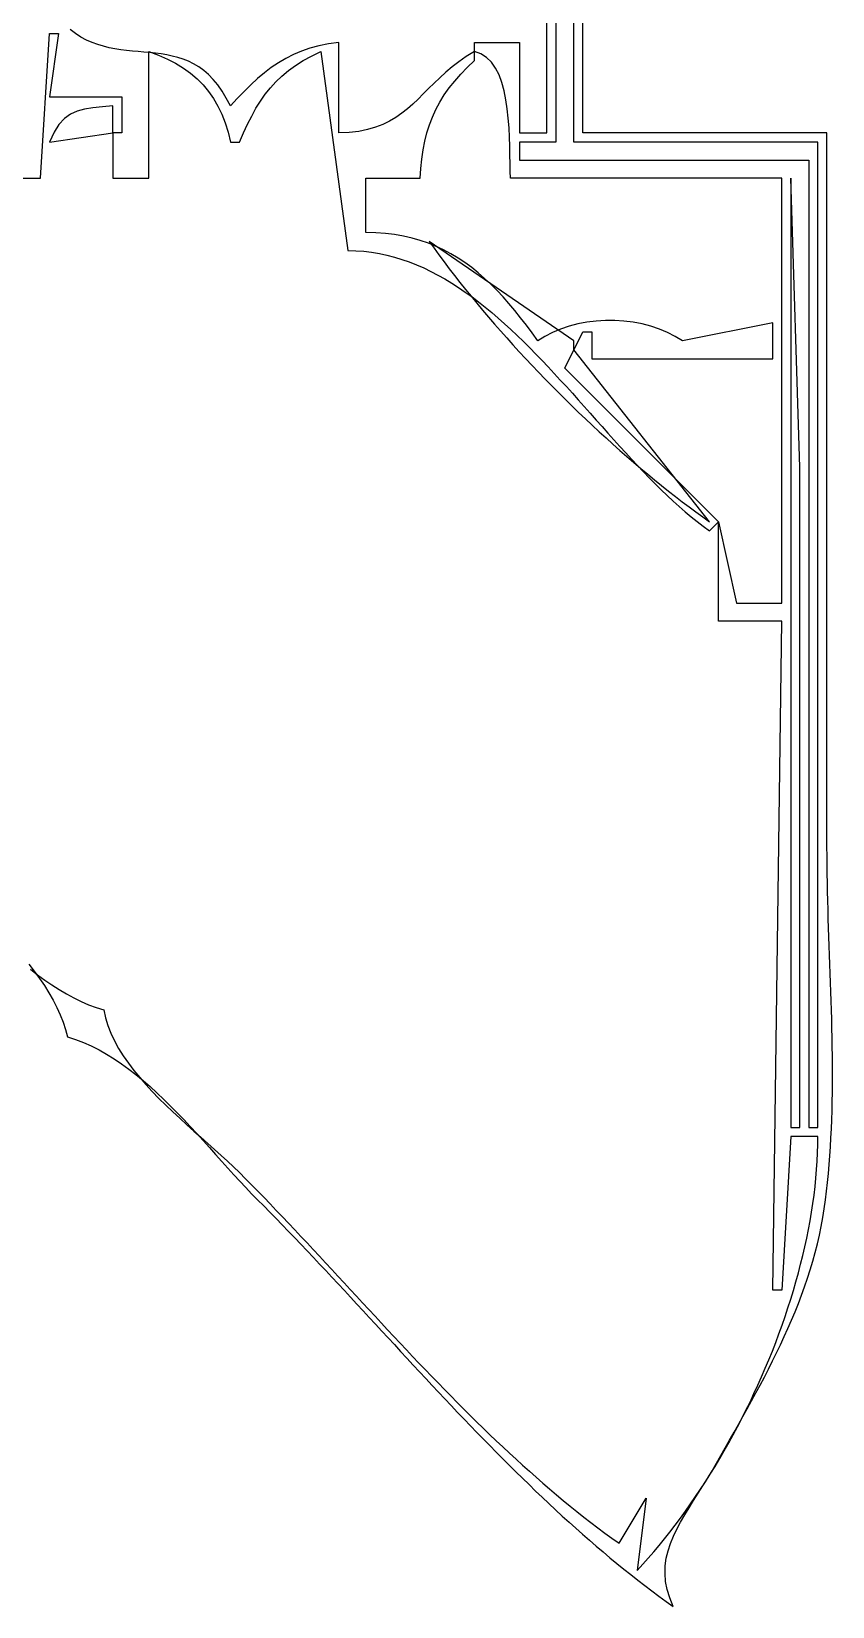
# Model space of a CAD drawing. Header units: metres. Extents: x 191 to 592, y 202 to 1163.
# Drawn here: x 503 to 591.6, y 202 to 376.2 of the extents above; entities that cross this region are included whole.
import ezdxf

# ---------------------------------------------------------------- set-up
doc = ezdxf.new("R2010")
doc.units = ezdxf.units.M

msp = doc.modelspace()

# ---------------------------------------------------------------- linework, layer by layer
for p, q in [((563, 364), (563, 382)), ((564, 365), (564, 383)), ((561, 380), (561, 364)), ((560, 365), (560, 379)), ((507.8629, 375.9993), (507.2673, 376.4504)), ((504, 360), (505, 376)), ((505, 376), (506, 376)), ((506, 376), (505, 369)), ((508.4679, 375.6118), (507.8629, 375.9993)), ((509.0813, 375.2821), (508.4679, 375.6118)), ((509.702, 375.0048), (509.0813, 375.2821)), ((510.329, 374.7744), (509.702, 375.0048)), ((510.9612, 374.5852), (510.329, 374.7744)), ((511.5977, 374.4317), (510.9612, 374.5852)), ((534.8036, 374.642), (533.806, 374.3774)), ((535.8658, 374.8498), (534.8036, 374.642)), ((537, 375), (535.8658, 374.8498)), ((537, 365), (537, 375)), ((552, 374), (552, 375)), ((552, 375), (557, 375)), ((557, 375), (557, 365)), ((512.2373, 374.3083), (511.5977, 374.4317)), ((512.879, 374.2096), (512.2373, 374.3083)), ((513.5218, 374.13), (512.879, 374.2096)), ((514.1647, 374.0639), (513.5218, 374.13)), ((514.8065, 374.0058), (514.1647, 374.0639)), ((515.4464, 373.9501), (514.8065, 374.0058)), ((516.0831, 373.8913), (515.4464, 373.9501)), ((516, 360), (516, 374)), ((516, 374), (517.0491, 373.6108)), ((516.7156, 373.8239), (516.0831, 373.8913)), ((517.3431, 373.7422), (516.7156, 373.8239)), ((517.0491, 373.6108), (518.0329, 373.1798)), ((517.9642, 373.6408), (517.3431, 373.7422)), ((518.5782, 373.514), (517.9642, 373.6408)), ((518.0329, 373.1798), (518.9519, 372.705)), ((519.1838, 373.3565), (518.5782, 373.514)), ((519.7801, 373.1625), (519.1838, 373.3565)), ((520.366, 372.9265), (519.7801, 373.1625)), ((520.9405, 372.6431), (520.366, 372.9265)), ((531.1272, 373.253), (530.3146, 372.7712)), ((531.9751, 373.6819), (531.1272, 373.253)), ((532.8655, 374.0571), (531.9751, 373.6819)), ((532.2015, 372.4651), (533.0541, 373.0021)), ((533.806, 374.3774), (532.8655, 374.0571)), ((533.0541, 373.0021), (533.9846, 373.5127)), ((533.9846, 373.5127), (535, 374)), ((535, 374), (538, 352)), ((550.2825, 372.8869), (549.524, 372.3031)), ((551.1046, 373.4542), (550.2825, 372.8869)), ((552, 374), (551.1046, 373.4542)), ((551.2076, 372.2539), (552, 373)), ((552.7245, 373.7531), (552, 374)), ((552, 373), (552, 374)), ((553.3525, 373.3553), (552.7245, 373.7531)), ((553.8911, 372.8223), (553.3525, 373.3553)), ((518.9519, 372.705), (519.8069, 372.1843)), ((519.8069, 372.1843), (520.5987, 371.6156)), ((520.5987, 371.6156), (521.328, 370.9969)), ((521.5025, 372.3066), (520.9405, 372.6431)), ((522.051, 371.9115), (521.5025, 372.3066)), ((522.585, 371.4523), (522.051, 371.9115)), ((523.1033, 370.9234), (522.585, 371.4523)), ((528.766, 371.6529), (528.0154, 371.0183)), ((529.53, 372.2375), (528.766, 371.6529)), ((530.3146, 372.7712), (529.53, 372.2375)), ((530.0425, 370.6676), (530.7026, 371.3007)), ((530.7026, 371.3007), (531.42, 371.899)), ((531.42, 371.899), (532.2015, 372.4651)), ((548.1591, 371.1077), (547.5334, 370.5066)), ((548.8194, 371.7083), (548.1591, 371.1077)), ((549.524, 372.3031), (548.8194, 371.7083)), ((549.8156, 370.7478), (550.4802, 371.5042)), ((550.4802, 371.5042), (551.2076, 372.2539)), ((554.3472, 372.1699), (553.8911, 372.8223)), ((554.7281, 371.4139), (554.3472, 372.1699)), ((555.0406, 370.57), (554.7281, 371.4139)), ((521.328, 370.9969), (521.9956, 370.3261)), ((521.9956, 370.3261), (522.602, 369.6012)), ((522.602, 369.6012), (523.1482, 368.8201)), ((523.605, 370.3193), (523.1033, 370.9234)), ((524.0891, 369.6343), (523.605, 370.3193)), ((524.5544, 368.8631), (524.0891, 369.6343)), ((526.5249, 369.6032), (525.7704, 368.8246)), ((527.2708, 370.3347), (526.5249, 369.6032)), ((528.0154, 371.0183), (527.2708, 370.3347)), ((528.8668, 369.285), (529.4329, 369.9966)), ((529.4329, 369.9966), (530.0425, 370.6676)), ((546.9327, 369.9103), (546.3473, 369.324)), ((547.5334, 370.5066), (546.9327, 369.9103)), ((548.6669, 369.202), (549.2119, 369.9814)), ((549.2119, 369.9814), (549.8156, 370.7478)), ((555.2921, 369.654), (555.0406, 370.57)), ((555.4894, 368.6818), (555.2921, 369.654)), ((505, 369), (513, 369)), ((508.8785, 367.6399), (508.0503, 367.4071)), ((509.8055, 367.7956), (508.8785, 367.6399)), ((510.8423, 367.9053), (509.8055, 367.7956)), ((512, 368), (510.8423, 367.9053)), ((512, 365), (512, 368)), ((513, 369), (513, 365)), ((523.1482, 368.8201), (523.6348, 367.9808)), ((523.6348, 367.9808), (524.0625, 367.0812)), ((525, 368), (524.5544, 368.8631)), ((525.7704, 368.8246), (525, 368)), ((527.3611, 366.8772), (527.8378, 367.7282)), ((527.8378, 367.7282), (528.3374, 368.5298)), ((528.3374, 368.5298), (528.8668, 369.285)), ((544.5863, 367.6786), (543.9656, 367.1855)), ((545.1838, 368.2029), (544.5863, 367.6786)), ((545.7676, 368.7531), (545.1838, 368.2029)), ((546.3473, 369.324), (545.7676, 368.7531)), ((547.7451, 367.5915), (548.1787, 368.4064)), ((548.1787, 368.4064), (548.6669, 369.202)), ((555.6397, 367.669), (555.4894, 368.6818)), ((555.7502, 366.6314), (555.6397, 367.669)), ((506.0464, 365.9355), (505.5016, 365.0839)), ((506.6453, 366.5859), (506.0464, 365.9355)), ((507.3096, 367.0661), (506.6453, 366.5859)), ((508.0503, 367.4071), (507.3096, 367.0661)), ((524.0625, 367.0812), (524.4321, 366.1192)), ((524.4321, 366.1192), (524.7444, 365.0928)), ((526.4491, 365.016), (526.9005, 365.9741)), ((526.9005, 365.9741), (527.3611, 366.8772)), ((541.8666, 365.9466), (541.0558, 365.6313)), ((542.6153, 366.3142), (541.8666, 365.9466)), ((543.3118, 366.7289), (542.6153, 366.3142)), ((543.9656, 367.1855), (543.3118, 366.7289)), ((546.7522, 364.9994), (547.034, 365.8911)), ((547.034, 365.8911), (547.3643, 366.7541)), ((547.3643, 366.7541), (547.7451, 367.5915)), ((555.8277, 365.5848), (555.7502, 366.6314)), ((505.5016, 365.0839), (505, 364)), ((505, 364), (512, 365)), ((513, 365), (512, 365)), ((512, 365), (512, 360)), ((524.7444, 365.0928), (525, 364)), ((526, 364), (526.4491, 365.016)), ((538.1552, 365.0528), (537, 365)), ((539.2098, 365.1791), (538.1552, 365.0528)), ((540.1735, 365.3737), (539.2098, 365.1791)), ((541.0558, 365.6313), (540.1735, 365.3737)), ((546.5169, 364.0758), (546.7522, 364.9994)), ((555.8795, 364.545), (555.8277, 365.5848)), ((555.9127, 363.5278), (555.8795, 364.545)), ((557, 365), (560, 365)), ((591, 365), (564, 365)), ((591, 286), (591, 365)), ((525, 364), (526, 364)), ((546.1777, 362.1205), (546.3261, 363.1172)), ((546.3261, 363.1172), (546.5169, 364.0758)), ((555.9342, 362.5489), (555.9127, 363.5278)), ((555.9512, 361.6241), (555.9342, 362.5489)), ((561, 364), (557, 364)), ((557, 364), (557, 362)), ((590, 364), (563, 364)), ((590, 255), (590, 364)), ((546, 360), (546.0697, 361.0824)), ((546.0697, 361.0824), (546.1777, 362.1205)), ((555.9708, 360.7692), (555.9512, 361.6241)), ((556, 360), (555.9708, 360.7692)), ((557, 362), (589, 362)), ((589, 362), (589, 255)), ((502.0144, 360.0099), (503.0089, 360.0025)), ((503.0089, 360.0025), (504, 360)), ((512, 360), (516, 360)), ((540, 354), (540, 360)), ((540, 360), (546, 360)), ((586, 360), (556, 360)), ((586, 313), (586, 360)), ((587, 360), (587, 255)), ((588, 328), (587, 360)), ((541.0916, 353.9711), (540, 354)), ((542.1454, 353.893), (541.0916, 353.9711)), ((543.1629, 353.767), (542.1454, 353.893)), ((544.1458, 353.594), (543.1629, 353.767)), ((538, 352), (538.887, 351.976)), ((538.887, 351.976), (539.7628, 351.9113)), ((545.0957, 353.3751), (544.1458, 353.594)), ((546.0142, 353.1116), (545.0957, 353.3751)), ((546.9029, 352.8046), (546.0142, 353.1116)), ((547.7633, 352.455), (546.9029, 352.8046)), ((547, 353), (547.5317, 352.2531)), ((563, 342), (547, 353)), ((547.5317, 352.2531), (548.0776, 351.5021)), ((548.5971, 352.0641), (547.7633, 352.455)), ((549.4059, 351.633), (548.5971, 352.0641)), ((539.7628, 351.9113), (540.6276, 351.8071)), ((540.6276, 351.8071), (541.4817, 351.6644)), ((541.4817, 351.6644), (542.3253, 351.4846)), ((542.3253, 351.4846), (543.1587, 351.2689)), ((543.1587, 351.2689), (543.9822, 351.0183)), ((543.9822, 351.0183), (544.7961, 350.7341)), ((544.7961, 350.7341), (545.6007, 350.4176)), ((545.6007, 350.4176), (546.3962, 350.0698)), ((548.0776, 351.5021), (548.6371, 350.7474)), ((548.6371, 350.7474), (549.2099, 349.9895)), ((550.1913, 351.1628), (549.4059, 351.633)), ((550.9549, 350.6547), (550.1913, 351.1628)), ((551.6982, 350.1096), (550.9549, 350.6547)), ((546.3962, 350.0698), (547.1829, 349.692)), ((547.1829, 349.692), (547.9612, 349.2854)), ((547.9612, 349.2854), (548.7311, 348.8512)), ((548.7311, 348.8512), (549.4932, 348.3906)), ((549.2099, 349.9895), (549.7955, 349.2289)), ((549.7955, 349.2289), (550.3935, 348.4658)), ((550.3935, 348.4658), (551.0033, 347.7009)), ((552.423, 349.5288), (551.6982, 350.1096)), ((553.1308, 348.9133), (552.423, 349.5288)), ((553.8231, 348.2644), (553.1308, 348.9133)), ((549.4932, 348.3906), (550.2475, 347.9047)), ((550.2475, 347.9047), (550.9945, 347.3948)), ((550.9945, 347.3948), (551.7344, 346.8621)), ((551.0033, 347.7009), (551.6247, 346.9344)), ((551.6247, 346.9344), (552.2572, 346.1669)), ((551.7344, 346.8621), (552.4674, 346.3077)), ((554.5017, 347.583), (553.8231, 348.2644)), ((555.1681, 346.8703), (554.5017, 347.583)), ((555.8239, 346.1275), (555.1681, 346.8703)), ((552.2572, 346.1669), (552.9003, 345.3987)), ((552.4674, 346.3077), (553.1938, 345.7329)), ((552.9003, 345.3987), (553.5536, 344.6303)), ((553.1938, 345.7329), (553.914, 345.1387)), ((553.914, 345.1387), (554.6282, 344.5266)), ((556.4706, 345.3556), (555.8239, 346.1275)), ((557.11, 344.5558), (556.4706, 345.3556)), ((553.5536, 344.6303), (554.2167, 343.8622)), ((554.2167, 343.8622), (554.8891, 343.0948)), ((554.6282, 344.5266), (555.3366, 343.8975)), ((555.3366, 343.8975), (556.0396, 343.2528)), ((556.0396, 343.2528), (556.7374, 342.5936)), ((557.7437, 343.7292), (557.11, 344.5558)), ((558.3731, 342.8769), (557.7437, 343.7292)), ((561.5345, 343.3158), (560.6383, 342.9398)), ((562.4719, 343.6291), (561.5345, 343.3158)), ((563.4431, 343.8797), (562.4719, 343.6291)), ((564.4406, 344.0677), (563.4431, 343.8797)), ((565.4568, 344.193), (564.4406, 344.0677)), ((566.4843, 344.2557), (565.4568, 344.193)), ((567.5155, 344.2557), (566.4843, 344.2557)), ((568.543, 344.193), (567.5155, 344.2557)), ((569.5593, 344.0677), (568.543, 344.193)), ((570.5568, 343.8797), (569.5593, 344.0677)), ((571.528, 343.6291), (570.5568, 343.8797)), ((572.4654, 343.3158), (571.528, 343.6291)), ((573.3615, 342.9398), (572.4654, 343.3158)), ((585, 344), (575, 342)), ((585, 340), (585, 344)), ((554.8891, 343.0948), (555.5704, 342.3284)), ((555.5704, 342.3284), (556.2601, 341.5636)), ((556.2601, 341.5636), (556.9579, 340.8007)), ((556.7374, 342.5936), (557.4304, 341.9211)), ((557.4304, 341.9211), (558.1187, 341.2365)), ((559, 342), (558.3731, 342.8769)), ((559.791, 342.5012), (559, 342)), ((560.6383, 342.9398), (559.791, 342.5012)), ((562, 339), (564, 343)), ((563, 341), (563, 342)), ((564, 343), (565, 343)), ((565, 343), (565, 340)), ((574.2089, 342.5012), (573.3615, 342.9398)), ((575, 342), (574.2089, 342.5012)), ((556.9579, 340.8007), (557.6634, 340.0403)), ((557.6634, 340.0403), (558.3759, 339.2827)), ((558.1187, 341.2365), (558.8026, 340.5411)), ((558.8026, 340.5411), (559.4826, 339.8359)), ((559.4826, 339.8359), (560.1587, 339.1222)), ((578, 322), (563, 341)), ((565, 340), (585, 340)), ((558.3759, 339.2827), (559.0953, 338.5284)), ((559.0953, 338.5284), (559.8209, 337.7777)), ((560.1587, 339.1222), (560.8313, 338.4012)), ((560.8313, 338.4012), (561.5007, 337.674)), ((579, 322), (562, 339)), ((559.8209, 337.7777), (560.5524, 337.0312)), ((560.5524, 337.0312), (561.2893, 336.2893)), ((561.2893, 336.2893), (562.0312, 335.5524)), ((561.5007, 337.674), (562.1672, 336.942)), ((562.1672, 336.942), (562.8309, 336.2062)), ((562.0312, 335.5524), (562.7777, 334.8209)), ((562.7777, 334.8209), (563.5284, 334.0953)), ((562.8309, 336.2062), (563.4923, 335.4679)), ((563.4923, 335.4679), (564.1516, 334.7282)), ((564.1516, 334.7282), (564.809, 333.9884)), ((563.5284, 334.0953), (564.2827, 333.3759)), ((564.2827, 333.3759), (565.0403, 332.6634)), ((564.809, 333.9884), (565.4649, 333.2496)), ((565.4649, 333.2496), (566.1195, 332.513)), ((565.0403, 332.6634), (565.8007, 331.9579)), ((565.8007, 331.9579), (566.5636, 331.2601)), ((566.1195, 332.513), (566.7731, 331.7799)), ((566.5636, 331.2601), (567.3284, 330.5704)), ((566.7731, 331.7799), (567.426, 331.0515)), ((567.426, 331.0515), (568.0784, 330.3288)), ((567.3284, 330.5704), (568.0948, 329.8891)), ((568.0784, 330.3288), (568.7306, 329.6132)), ((568.0948, 329.8891), (568.8622, 329.2167)), ((568.7306, 329.6132), (569.383, 328.9058)), ((568.8622, 329.2167), (569.6303, 328.5536)), ((569.383, 328.9058), (570.0357, 328.2077)), ((569.6303, 328.5536), (570.3987, 327.9003)), ((570.0357, 328.2077), (570.6891, 327.5203)), ((570.3987, 327.9003), (571.1669, 327.2572)), ((588, 255), (588, 328)), ((570.6891, 327.5203), (571.3435, 326.8447)), ((571.1669, 327.2572), (571.9344, 326.6247)), ((571.3435, 326.8447), (571.9991, 326.1821)), ((571.9344, 326.6247), (572.7009, 326.0033)), ((571.9991, 326.1821), (572.6561, 325.5336)), ((572.7009, 326.0033), (573.4658, 325.3935)), ((572.6561, 325.5336), (573.315, 324.9005)), ((573.315, 324.9005), (573.9759, 324.284)), ((573.4658, 325.3935), (574.2289, 324.7955)), ((573.9759, 324.284), (574.6391, 323.6853)), ((574.2289, 324.7955), (574.9895, 324.2099)), ((574.9895, 324.2099), (575.7474, 323.6371)), ((574.6391, 323.6853), (575.3049, 323.1055)), ((575.3049, 323.1055), (575.9737, 322.5459)), ((575.7474, 323.6371), (576.5021, 323.0776)), ((575.9737, 322.5459), (576.6456, 322.0077)), ((576.5021, 323.0776), (577.2531, 322.5317)), ((577.2531, 322.5317), (578, 322)), ((576.6456, 322.0077), (577.3209, 321.4919)), ((577.3209, 321.4919), (578, 321)), ((578, 321), (579, 322)), ((579, 311), (579, 322)), ((579, 322), (581, 313)), ((581, 313), (586, 313)), ((586, 311), (579, 311)), ((585, 237), (586, 311)), ((591.0028, 285.0226), (591, 286)), ((591.011, 284.0412), (591.0028, 285.0226)), ((591.0241, 283.0561), (591.011, 284.0412)), ((591.0416, 282.0675), (591.0241, 283.0561)), ((591.0631, 281.0756), (591.0416, 282.0675)), ((591.0882, 280.0806), (591.0631, 281.0756)), ((591.1162, 279.0827), (591.0882, 280.0806)), ((591.1468, 278.0822), (591.1162, 279.0827)), ((591.1796, 277.0793), (591.1468, 278.0822)), ((591.2139, 276.0742), (591.1796, 277.0793)), ((591.2495, 275.0671), (591.2139, 276.0742)), ((591.2857, 274.0583), (591.2495, 275.0671)), ((591.3222, 273.0479), (591.2857, 274.0583)), ((502.707, 273.0502), (503.3159, 272.2674)), ((502.8996, 272.4852), (503.6774, 271.8784)), ((503.3159, 272.2674), (503.8922, 271.4791)), ((503.6774, 271.8784), (504.4623, 271.3006)), ((591.3585, 272.0362), (591.3222, 273.0479)), ((591.3941, 271.0235), (591.3585, 272.0362)), ((503.8922, 271.4791), (504.4332, 270.6854)), ((504.4332, 270.6854), (504.9361, 269.8867)), ((504.4623, 271.3006), (505.2544, 270.7539)), ((505.2544, 270.7539), (506.0537, 270.2409)), ((506.0537, 270.2409), (506.8601, 269.7638)), ((591.4286, 270.0098), (591.3941, 271.0235)), ((504.9361, 269.8867), (505.3981, 269.0831)), ((505.3981, 269.0831), (505.8166, 268.2748)), ((506.8601, 269.7638), (507.6738, 269.325)), ((507.6738, 269.325), (508.4946, 268.9269)), ((508.4946, 268.9269), (509.3225, 268.5718)), ((509.3225, 268.5718), (510.1577, 268.262)), ((591.4614, 268.9956), (591.4286, 270.0098)), ((591.4922, 267.9809), (591.4614, 268.9956)), ((505.8166, 268.2748), (506.1887, 267.4621)), ((506.1887, 267.4621), (506.5118, 266.6453)), ((506.5118, 266.6453), (506.7832, 265.8245)), ((510.1577, 268.262), (511, 268)), ((511, 268), (511.1895, 267.1238)), ((511.1895, 267.1238), (511.4539, 266.2584)), ((591.5204, 266.966), (591.4922, 267.9809)), ((591.5456, 265.9511), (591.5204, 266.966)), ((506.7832, 265.8245), (507, 265)), ((507, 265), (507.8862, 264.7218)), ((511.4539, 266.2584), (511.788, 265.4039)), ((511.788, 265.4039), (512.1868, 264.5602)), ((591.5673, 264.9365), (591.5456, 265.9511)), ((591.585, 263.9223), (591.5673, 264.9365)), ((507.8862, 264.7218), (508.7602, 264.3904)), ((508.7602, 264.3904), (509.6222, 264.0088)), ((509.6222, 264.0088), (510.4725, 263.5801)), ((510.4725, 263.5801), (511.3113, 263.1071)), ((511.3113, 263.1071), (512.1389, 262.593)), ((512.1868, 264.5602), (512.6452, 263.7275)), ((512.6452, 263.7275), (513.1583, 262.9056)), ((591.5984, 262.9089), (591.585, 263.9223)), ((512.1389, 262.593), (512.9555, 262.0408)), ((512.9555, 262.0408), (513.7613, 261.4535)), ((513.1583, 262.9056), (513.721, 262.0946)), ((513.721, 262.0946), (514.3283, 261.2946)), ((513.7613, 261.4535), (514.5566, 260.8342)), ((591.6069, 261.8963), (591.5984, 262.9089)), ((591.61, 260.8849), (591.6069, 261.8963)), ((514.3283, 261.2946), (514.9751, 260.5056)), ((514.5566, 260.8342), (515.3416, 260.1858)), ((514.9751, 260.5056), (515.6564, 259.7275)), ((515.3416, 260.1858), (516.1167, 259.5114)), ((515.6564, 259.7275), (516.3671, 258.9605)), ((591.5984, 258.8663), (591.6073, 259.8748)), ((591.6073, 259.8748), (591.61, 260.8849)), ((516.1167, 259.5114), (516.882, 258.814)), ((516.3671, 258.9605), (517.1024, 258.2044)), ((516.882, 258.814), (517.6377, 258.0967)), ((517.1024, 258.2044), (517.857, 257.4594)), ((517.6377, 258.0967), (518.3842, 257.3624)), ((591.5599, 256.8549), (591.5827, 257.8596)), ((591.5827, 257.8596), (591.5984, 258.8663)), ((517.857, 257.4594), (518.626, 256.7255)), ((518.3842, 257.3624), (519.1217, 256.6142)), ((518.626, 256.7255), (519.4044, 256.0027)), ((519.1217, 256.6142), (519.8504, 255.8552)), ((591.5293, 255.8525), (591.5599, 256.8549)), ((519.4044, 256.0027), (520.187, 255.291)), ((519.8504, 255.8552), (520.5706, 255.0883)), ((520.187, 255.291), (520.969, 254.5904)), ((520.5706, 255.0883), (521.2825, 254.3166)), ((520.969, 254.5904), (521.7452, 253.901)), ((587, 255), (588, 255)), ((589, 255), (590, 255)), ((591.4434, 253.8552), (591.4906, 254.8525)), ((591.4906, 254.8525), (591.5293, 255.8525)), ((521.2825, 254.3166), (521.9863, 253.5431)), ((521.7452, 253.901), (522.5106, 253.2228)), ((521.9863, 253.5431), (522.6824, 252.7708)), ((522.5106, 253.2228), (523.2602, 252.5557)), ((522.6824, 252.7708), (523.3709, 252.0028)), ((587, 254), (586, 237)), ((590, 254), (587, 254)), ((589.9627, 252.1782), (589.9903, 253.0926)), ((589.9903, 253.0926), (590, 254)), ((591.3212, 251.8695), (591.387, 252.8608)), ((591.387, 252.8608), (591.4434, 253.8552)), ((523.2602, 252.5557), (523.989, 251.8999)), ((523.3709, 252.0028), (524.0521, 251.242)), ((523.989, 251.8999), (524.6919, 251.2553)), ((524.0521, 251.242), (524.7263, 250.4916)), ((524.6919, 251.2553), (525.3639, 250.622)), ((589.8549, 250.3305), (589.9175, 251.2574)), ((589.9175, 251.2574), (589.9627, 252.1782)), ((591.2453, 250.8816), (591.3212, 251.8695)), ((524.7263, 250.4916), (525.3936, 249.7545)), ((525.3639, 250.622), (526, 250)), ((525.3936, 249.7545), (526.0544, 249.0337)), ((526, 250), (526.6816, 249.3153)), ((526.6816, 249.3153), (527.3627, 248.6253)), ((589.6783, 248.4601), (589.775, 249.3979)), ((589.775, 249.3979), (589.8549, 250.3305)), ((591.0617, 248.9167), (591.159, 249.8972)), ((591.159, 249.8972), (591.2453, 250.8816)), ((526.0544, 249.0337), (526.7089, 248.3324)), ((526.7089, 248.3324), (527.3573, 247.6535)), ((527.3573, 247.6535), (528, 247)), ((527.3627, 248.6253), (528.0435, 247.9302)), ((528.0435, 247.9302), (528.7239, 247.2302)), ((589.435, 246.5708), (589.5649, 247.5177)), ((589.5649, 247.5177), (589.6783, 248.4601)), ((590.8326, 246.9678), (590.9531, 247.9401)), ((590.9531, 247.9401), (591.0617, 248.9167)), ((528, 247), (528.6878, 246.3092)), ((528.6878, 246.3092), (529.3753, 245.6132)), ((528.7239, 247.2302), (529.4041, 246.5257)), ((529.4041, 246.5257), (530.0842, 245.8169)), ((530.0842, 245.8169), (530.7642, 245.1041)), ((589.289, 245.6202), (589.435, 246.5708)), ((590.5455, 245.0179), (590.6998, 246)), ((590.6998, 246), (590.8326, 246.9678)), ((529.3753, 245.6132), (530.0625, 244.9123)), ((530.0625, 244.9123), (530.7493, 244.2067)), ((530.7493, 244.2067), (531.436, 243.4966)), ((530.7642, 245.1041), (531.4441, 244.3875)), ((531.4441, 244.3875), (532.1242, 243.6674)), ((588.9494, 243.709), (589.127, 244.6661)), ((589.127, 244.6661), (589.289, 245.6202)), ((590.1661, 243.0721), (590.3673, 244.042)), ((590.3673, 244.042), (590.5455, 245.0179)), ((531.436, 243.4966), (532.1225, 242.7822)), ((532.1225, 242.7822), (532.809, 242.0639)), ((532.1242, 243.6674), (532.8044, 242.944)), ((532.8044, 242.944), (533.4849, 242.2176)), ((533.4849, 242.2176), (534.1657, 241.4885)), ((588.5481, 241.7877), (588.7563, 242.7494)), ((588.7563, 242.7494), (588.9494, 243.709)), ((589.9426, 242.1081), (590.1661, 243.0721)), ((532.809, 242.0639), (533.4954, 241.3418)), ((533.4954, 241.3418), (534.1819, 240.6161)), ((534.1657, 241.4885), (534.8468, 240.757)), ((534.1819, 240.6161), (534.8685, 239.887)), ((534.8468, 240.757), (535.5285, 240.0233)), ((588.087, 239.8597), (588.3249, 240.8243)), ((588.3249, 240.8243), (588.5481, 241.7877)), ((589.4328, 240.1974), (589.6979, 241.15)), ((589.6979, 241.15), (589.9426, 242.1081)), ((534.8685, 239.887), (535.5553, 239.1549)), ((535.5285, 240.0233), (536.2108, 239.2876)), ((535.5553, 239.1549), (536.2424, 238.42)), ((536.2108, 239.2876), (536.8936, 238.5502)), ((587.5681, 237.9287), (587.8346, 238.8944)), ((587.8346, 238.8944), (588.087, 239.8597)), ((588.8449, 238.3088), (589.1481, 239.2504)), ((589.1481, 239.2504), (589.4328, 240.1974)), ((536.2424, 238.42), (536.9298, 237.6824)), ((536.8936, 238.5502), (537.5772, 237.8115)), ((536.9298, 237.6824), (537.6176, 236.9424)), ((537.5772, 237.8115), (538.2616, 237.0716)), ((538.2616, 237.0716), (538.9469, 236.3308)), ((586, 237), (585, 237)), ((586.9935, 235.998), (587.2877, 236.9631)), ((587.2877, 236.9631), (587.5681, 237.9287)), ((588.1859, 236.4412), (588.5238, 237.3724)), ((588.5238, 237.3724), (588.8449, 238.3088)), ((537.6176, 236.9424), (538.3059, 236.2003)), ((538.3059, 236.2003), (538.9947, 235.4562)), ((538.9469, 236.3308), (539.6332, 235.5895)), ((538.9947, 235.4562), (539.6841, 234.7104)), ((539.6332, 235.5895), (540.3205, 234.8477)), ((586.6859, 235.034), (586.9935, 235.998)), ((587.4631, 234.5938), (587.8321, 235.5151)), ((587.8321, 235.5151), (588.1859, 236.4412)), ((539.6841, 234.7104), (540.3742, 233.9631)), ((540.3205, 234.8477), (541.0089, 234.1059)), ((540.3742, 233.9631), (541.065, 233.2146)), ((541.0089, 234.1059), (541.6985, 233.3642)), ((586.0313, 233.1107), (586.3651, 234.0714)), ((586.3651, 234.0714), (586.6859, 235.034)), ((586.6835, 232.7653), (587.08, 233.6772)), ((587.08, 233.6772), (587.4631, 234.5938)), ((541.065, 233.2146), (541.7566, 232.4651)), ((541.6985, 233.3642), (542.3894, 232.623)), ((541.7566, 232.4651), (542.449, 231.7149)), ((542.3894, 232.623), (543.0816, 231.8825)), ((543.0816, 231.8825), (543.7754, 231.1429)), ((585.326, 231.1966), (585.6849, 232.1522)), ((585.6849, 232.1522), (586.0313, 233.1107)), ((585.8542, 230.955), (586.2746, 231.858)), ((586.2746, 231.858), (586.6835, 232.7653)), ((542.449, 231.7149), (543.1424, 230.964)), ((543.1424, 230.964), (543.8368, 230.2129)), ((543.7754, 231.1429), (544.4706, 230.4046)), ((543.8368, 230.2129), (544.5323, 229.4617)), ((544.4706, 230.4046), (545.1674, 229.6677)), ((584.5718, 229.2953), (584.9548, 230.2441)), ((584.9548, 230.2441), (585.326, 231.1966)), ((584.9822, 229.1616), (585.4231, 230.0562)), ((585.4231, 230.0562), (585.8542, 230.955)), ((544.5323, 229.4617), (545.2289, 228.7106)), ((545.1674, 229.6677), (545.8659, 228.9326)), ((545.2289, 228.7106), (545.9267, 227.9599)), ((545.8659, 228.9326), (546.5662, 228.1996)), ((583.7708, 227.4104), (584.177, 228.3506)), ((584.0747, 227.3843), (584.5325, 228.271)), ((584.177, 228.3506), (584.5718, 229.2953)), ((584.5325, 228.271), (584.9822, 229.1616)), ((545.9267, 227.9599), (546.6258, 227.2098)), ((546.5662, 228.1996), (547.2683, 227.4688)), ((546.6258, 227.2098), (547.3262, 226.4606)), ((547.2683, 227.4688), (547.9723, 226.7405)), ((547.9723, 226.7405), (548.6784, 226.015)), ((583.1388, 225.622), (583.6099, 226.5013)), ((583.3533, 226.4751), (583.7708, 227.4104)), ((583.6099, 226.5013), (584.0747, 227.3843)), ((547.3262, 226.4606), (548.028, 225.7124)), ((548.028, 225.7124), (548.7313, 224.9655)), ((548.6784, 226.015), (549.3865, 225.2927)), ((548.7313, 224.9655), (549.4362, 224.2202)), ((549.3865, 225.2927), (550.0968, 224.5736)), ((582.4858, 224.6213), (582.9249, 225.5453)), ((582.6624, 224.7461), (583.1388, 225.622)), ((582.9249, 225.5453), (583.3533, 226.4751)), ((549.4362, 224.2202), (550.1426, 223.4767)), ((550.0968, 224.5736), (550.8093, 223.8581)), ((550.1426, 223.4767), (550.8507, 222.7351)), ((550.8093, 223.8581), (551.5241, 223.1465)), ((551.5241, 223.1465), (552.2414, 222.439)), ((581.5764, 222.7927), (582.0362, 223.7036)), ((581.6971, 223.0044), (582.1815, 223.8736)), ((582.0362, 223.7036), (582.4858, 224.6213)), ((582.1815, 223.8736), (582.6624, 224.7461)), ((550.8507, 222.7351), (551.5606, 221.9958)), ((551.5606, 221.9958), (552.2723, 221.2589)), ((552.2414, 222.439), (552.9611, 221.7359)), ((552.9611, 221.7359), (553.6834, 221.0375)), ((580.2313, 220.4149), (580.7211, 221.2752)), ((580.6271, 220.9927), (581.1066, 221.8889)), ((580.7211, 221.2752), (581.21, 222.1383)), ((581.1066, 221.8889), (581.5764, 222.7927)), ((581.21, 222.1383), (581.6971, 223.0044)), ((552.2723, 221.2589), (552.9858, 220.5247)), ((552.9858, 220.5247), (553.7013, 219.7934)), ((553.6834, 221.0375), (554.4083, 220.344)), ((553.7013, 219.7934), (554.4188, 219.0653)), ((554.4083, 220.344), (555.136, 219.6556)), ((555.136, 219.6556), (555.8664, 218.9727)), ((579.2525, 218.7025), (579.7415, 219.5574)), ((579.6399, 219.225), (580.1381, 220.1046)), ((579.7415, 219.5574), (580.2313, 220.4149)), ((580.1381, 220.1046), (580.6271, 220.9927)), ((554.4188, 219.0653), (555.1384, 218.3406)), ((555.1384, 218.3406), (555.8601, 217.6195)), ((555.8664, 218.9727), (556.5998, 218.2954)), ((556.5998, 218.2954), (557.3361, 217.6242)), ((578.2808, 217), (578.7653, 217.85)), ((578.6168, 217.4931), (579.1327, 218.3543)), ((578.7653, 217.85), (579.2525, 218.7025)), ((579.1327, 218.3543), (579.6399, 219.225)), ((555.8601, 217.6195), (556.5841, 216.9023)), ((556.5841, 216.9023), (557.3103, 216.1891)), ((557.3103, 216.1891), (558.0388, 215.4803)), ((557.3361, 217.6242), (558.0754, 216.9591)), ((558.0754, 216.9591), (558.8179, 216.3006)), ((558.8179, 216.3006), (559.5635, 215.6488)), ((577.2773, 215.3317), (577.7865, 216.1578)), ((577.5599, 215.8004), (578.0925, 216.6416)), ((577.7865, 216.1578), (578.2809, 217)), ((578.0925, 216.6416), (578.6168, 217.4931)), ((558.0388, 215.4803), (558.7698, 214.776)), ((558.7698, 214.776), (559.5033, 214.0764)), ((559.5635, 215.6488), (560.3125, 215.004)), ((560.3125, 215.004), (561.0648, 214.3665)), ((561.0648, 214.3665), (561.8205, 213.7365)), ((576.2483, 213.7165), (576.7618, 214.5189)), ((576.4709, 214.1506), (577.0193, 214.9699)), ((576.7618, 214.5189), (577.2773, 215.3317)), ((577.0193, 214.9699), (577.5599, 215.8004)), ((559.5033, 214.0764), (560.2393, 213.3819)), ((560.2393, 213.3819), (560.9779, 212.6926)), ((560.9779, 212.6926), (561.7192, 212.0088)), ((561.8205, 213.7365), (562.5798, 213.1144)), ((562.5798, 213.1144), (563.3427, 212.5003)), ((568, 209), (571, 214)), ((571, 214), (570, 206)), ((575.2613, 212.1316), (575.7453, 212.9216)), ((575.3521, 212.5471), (575.9151, 213.3428)), ((575.7453, 212.9216), (576.2483, 213.7165)), ((575.9151, 213.3428), (576.4709, 214.1506)), ((561.7192, 212.0088), (562.4633, 211.3306)), ((562.4633, 211.3306), (563.2101, 210.6584)), ((563.3427, 212.5003), (564.1092, 211.8945)), ((564.1092, 211.8945), (564.8795, 211.2974)), ((564.8795, 211.2974), (565.6537, 210.7091)), ((573.622, 210.2366), (574.2053, 210.9935)), ((574.2053, 210.9935), (574.782, 211.7639)), ((574.3838, 210.5546), (574.8046, 211.3435)), ((574.782, 211.7639), (575.3521, 212.5471)), ((574.8046, 211.3435), (575.2613, 212.1316)), ((563.2101, 210.6584), (563.9599, 209.9924)), ((563.9599, 209.9924), (564.7126, 209.3328)), ((564.7126, 209.3328), (565.4684, 208.6797)), ((565.6537, 210.7091), (566.4317, 210.1299)), ((566.4317, 210.1299), (567.2138, 209.5601)), ((567.2138, 209.5601), (568, 209)), ((572.437, 208.7644), (573.0325, 209.4934)), ((573.0325, 209.4934), (573.622, 210.2366)), ((573.6832, 208.963), (574.0072, 209.7621)), ((574.0072, 209.7621), (574.3838, 210.5546)), ((565.4684, 208.6797), (566.2272, 208.0336)), ((566.2272, 208.0336), (566.9891, 207.3945)), ((566.9891, 207.3945), (567.7543, 206.7628)), ((570.617, 206.6675), (571.229, 207.3511)), ((571.229, 207.3511), (571.8357, 208.0502)), ((571.8357, 208.0502), (572.437, 208.7644)), ((573.1118, 206.499), (573.2271, 207.3343)), ((573.2271, 207.3343), (573.4204, 208.1547)), ((573.4204, 208.1547), (573.6832, 208.963)), ((567.7543, 206.7628), (568.5228, 206.1386)), ((568.5228, 206.1386), (569.2947, 205.5221)), ((570, 206), (570.617, 206.6675)), ((573.0829, 205.6459), (573.1118, 206.499)), ((573.1488, 204.7723), (573.0829, 205.6459)), ((569.2947, 205.5221), (570.0699, 204.9137)), ((570.0699, 204.9137), (570.8487, 204.3136)), ((570.8487, 204.3136), (571.631, 203.7219)), ((573.318, 203.8753), (573.1488, 204.7723)), ((573.5989, 202.9521), (573.318, 203.8753)), ((571.631, 203.7219), (572.4169, 203.1389)), ((572.4169, 203.1389), (573.2066, 202.5648)), ((573.2066, 202.5648), (574, 202)), ((574, 202), (573.5989, 202.9521))]:
    msp.add_line(p, q)

doc.saveas('drawing.dxf')
